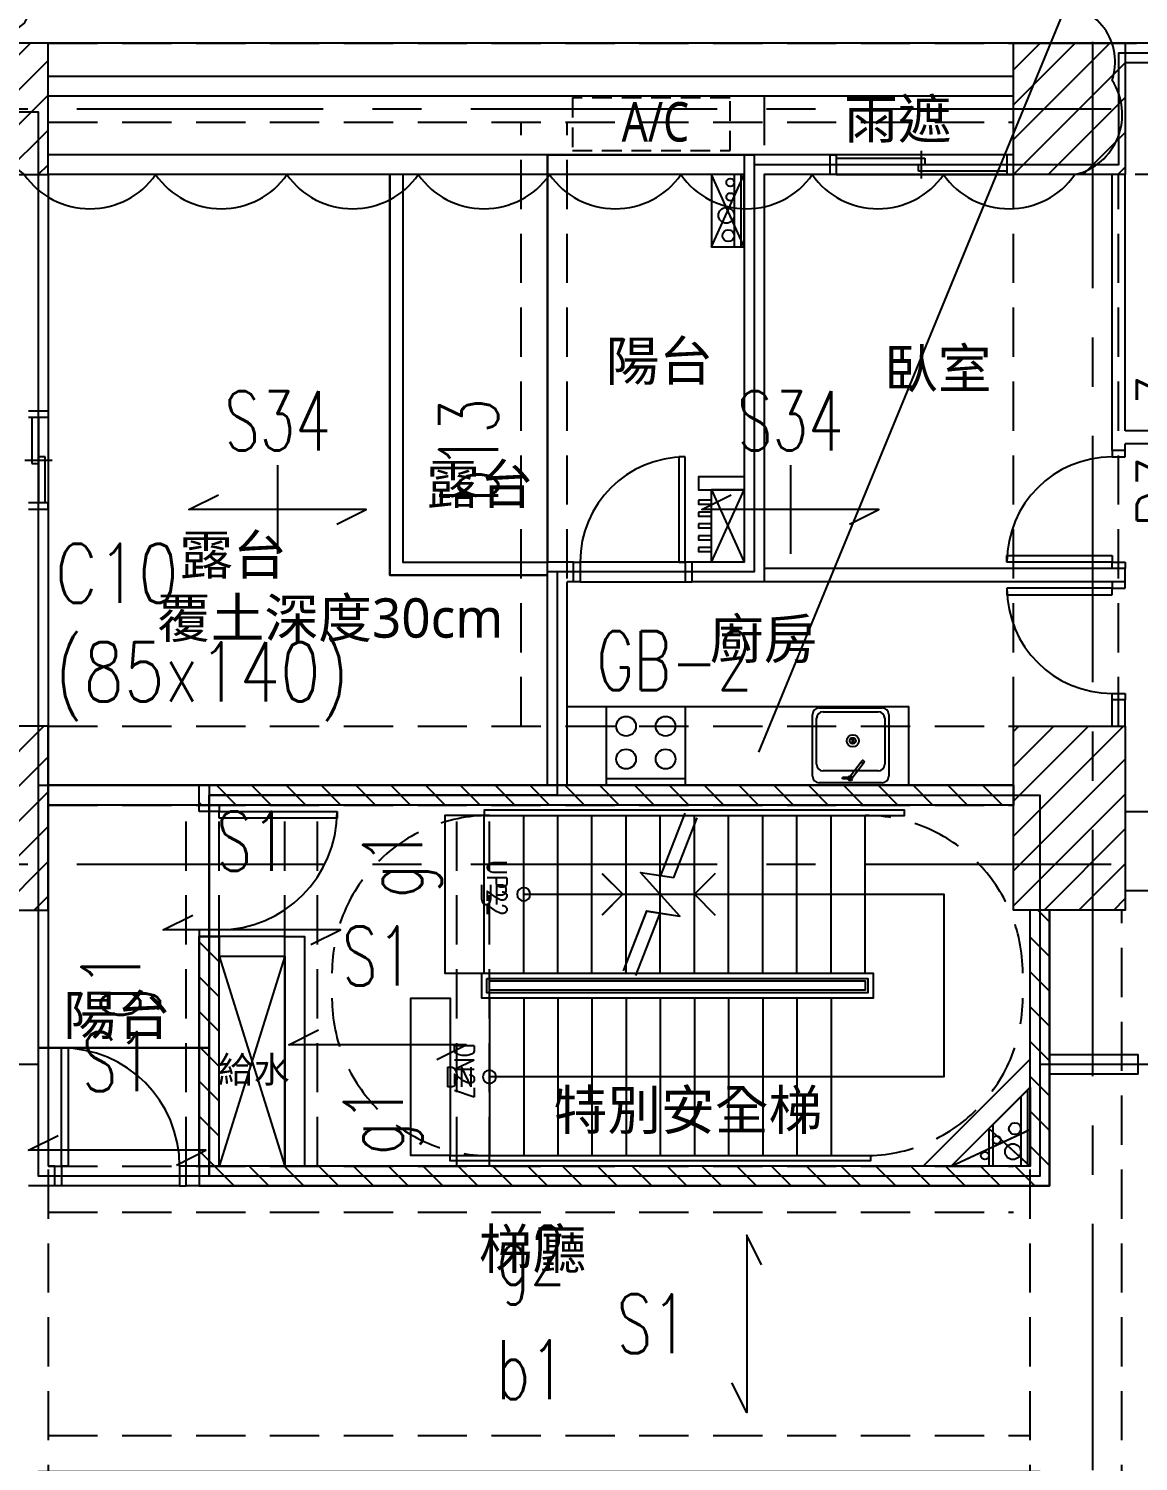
# Model space of a CAD drawing. Header units: millimetres. Extents: x -3377 to 119122, y -22007 to 15479.
# Drawn here: x 41046 to 41891, y 5734 to 6825 of the extents above; entities that cross this region are included whole.
import ezdxf
from ezdxf import colors
from ezdxf.entities.mleader import LeaderData, LeaderLine
from ezdxf.enums import TextEntityAlignment as Align
from ezdxf.math import Vec2, Vec3

# ---------------------------------------------------------------- set-up
doc = ezdxf.new("R2010")
doc.units = ezdxf.units.MM
doc.header["$LTSCALE"] = 150
doc.header["$MEASUREMENT"] = 0
for name, pattern in [('11', [0.15, 0.1, -0.05]), ('CENTER', [2, 1.25, -0.25, 0.25, -0.25]), ('HIDDEN', [0.375, 0.25, -0.125])]:
    doc.linetypes.add(name, pattern=pattern)
doc.layers.get('0').update_dxf_attribs({"plot": 0})
for name, color, linetype, plot in [('AREA', 3, 'Continuous', False), ('S-ARCH', 252, 'Continuous', False), ('S-CLOUD_2022-0304', 4, 'Continuous', False), ('S-CLOUD_20220217(結構依建築圖2022-0216修改)', 4, 'Continuous', False), ('機電', 11, 'Continuous', False)]:
    doc.layers.add(name, color=color, linetype=linetype, plot=plot)
for name, color, linetype in [('ASSLN', 8, 'Continuous'), ('COL', 1, 'Continuous'), ('FIN', 5, 'Continuous'), ('FURN', 4, 'Continuous'), ('OPEN', 4, 'Continuous'), ('OTHER', 4, 'Continuous'), ('S-COL', 7, 'Continuous'), ('S-COLB', 4, 'HIDDEN'), ('S-CONCWALL', 30, 'Continuous'), ('S-GRID', 1, 'CENTER'), ('S-HATCH-COL', 13, 'Continuous'), ('S-HATCH-CONCWALL', 161, 'Continuous'), ('S-OPEN', 13, 'Continuous'), ('S-RCBMB', 3, 'HIDDEN'), ('S-RCBMG', 2, 'HIDDEN'), ('S-SLAB', 5, 'Continuous'), ('S-SLABT', 2, 'Continuous'), ('S-STAIR', 1, 'Continuous'), ('S-TEXTB', 3, 'Continuous'), ('S-TEXTC', 3, 'Continuous'), ('S-TEXTG', 2, 'Continuous'), ('STAIR', 4, 'Continuous'), ('TEXT', 2, 'Continuous'), ('WALL', 2, 'Continuous'), ('WALL2', 3, 'Continuous'), ('WALL3', 4, 'Continuous'), ('機電修改', 1, 'Continuous')]:
    doc.layers.add(name, color=color, linetype=linetype)
doc.styles.add('CHINA', font='romans.shx', dxfattribs={"width": 0.8, "bigfont": 'china.shx'})
doc.styles.add('CS4', font='romans.shx', dxfattribs={"width": 0.7, "height": 45, "bigfont": 'lsp.shx'})
doc.styles.add('HH', font='')
doc.styles.add('LSP', font='SIMPLEX.shx', dxfattribs={"width": 0.8, "bigfont": 'lsp.shx'})
doc.styles.get('HH').set_extended_font_data('Microsoft JhengHei')

# ---------------------------------------------------------------- blocks, each defined once
blk = doc.blocks.new('LINE(2)')
at = {"layer": 'S-GRID'}
for points in [[(-6585.87, -344.9), (-6585.87, -3083.41)], [(-8859.11, -995.91), (-5430.87, -995.91)], [(-8859.11, -1570.91), (-5430.87, -1570.91)]]:
    blk.add_lwpolyline(points, dxfattribs=at)
blk = doc.blocks.new('COL(1F)')
for points in [[(-7380.9, -945.9), (-7510.9, -945.9), (-7510.9, -1045.9), (-7380.9, -1045.9)], [(-6645.9, -945.9), (-6515.9, -945.9), (-6515.9, -1045.9), (-6645.9, -1045.9)], [(-7380.9, -1465.9), (-7465.9, -1465.9), (-7465.9, -1605.9), (-7380.9, -1605.9)], [(-6645.9, -1465.9), (-6560.9, -1465.9), (-6560.9, -1605.9), (-6645.9, -1605.9)]]:
    blk.add_lwpolyline(points, close=True)
blk = doc.blocks.new('COL(2F-16F)')
for points in [[(-7380.9, -945.9), (-7465.9, -945.9), (-7465.9, -1045.9), (-7380.9, -1045.9)], [(-6645.9, -945.9), (-6560.9, -945.9), (-6560.9, -1045.9), (-6645.9, -1045.9)], [(-7380.9, -1465.9), (-7465.9, -1465.9), (-7465.9, -1605.9), (-7380.9, -1605.9)], [(-6645.9, -1465.9), (-6560.9, -1465.9), (-6560.9, -1605.9), (-6645.9, -1605.9)]]:
    blk.add_lwpolyline(points, close=True)
blk = doc.blocks.new('WALL(2F-14F)')
blk.add_lwpolyline([(-7265.9, -1510.9), (-6645.9, -1510.9), (-6645.9, -1525.9), (-7265.9, -1525.9)], close=True)
for points in [[(-6633.4, -1800.9), (-7250.9, -1800.9), (-7250.9, -1625.9), (-7265.9, -1625.9), (-7265.9, -1815.9), (-6618.4, -1815.9), (-6618.4, -1605.9), (-6633.4, -1605.9)], [(-6633.4, -1605.9), (-6633.4, -1800.9)]]:
    blk.add_lwpolyline(points)
blk = doc.blocks.new('_PStStr')
blk.add_circle((0, 0), 0.05)
blk = doc.blocks.new('STAIR(2F-16F)')
for p, q in [((-7018.9, -1653.9, -0.5), (-7018.9, -1533.9, -0.5)), ((-6992.9, -1653.9), (-6992.9, -1533.9)), ((-6966.9, -1653.9), (-6966.9, -1533.9)), ((-6940.9, -1653.9), (-6940.9, -1533.9)), ((-6914.9, -1653.9), (-6914.9, -1533.9)), ((-6896.2, -1532.1), (-6914.7, -1579.6)), ((-6888.9, -1653.9), (-6888.9, -1533.9)), ((-6862.9, -1653.9), (-6862.9, -1533.9)), ((-6836.9, -1653.9), (-6836.9, -1533.9)), ((-6810.9, -1653.9), (-6810.9, -1533.9)), ((-6784.9, -1653.9), (-6784.9, -1533.9)), ((-6758.9, -1653.9), (-6758.9, -1533.9)), ((-6933.6, -1655.7), (-6915.1, -1608.2)), ((-7044.9, -1672.9), (-7044.9, -1792.9)), ((-7018.9, -1672.9, 0.5), (-7018.9, -1792.9, 0.5)), ((-6992.9, -1672.9, 0.5), (-6992.9, -1792.9, 0.5)), ((-6966.9, -1672.9, 0.5), (-6966.9, -1792.9, 0.5)), ((-6940.9, -1672.9, 0.5), (-6940.9, -1792.9, 0.5)), ((-6914.9, -1672.9, 0.5), (-6914.9, -1792.9, 0.5)), ((-6888.9, -1672.9, 0.5), (-6888.9, -1792.9, 0.5)), ((-6862.9, -1672.9, 0.5), (-6862.9, -1792.9, 0.5)), ((-6836.9, -1672.9, 0.5), (-6836.9, -1792.9, 0.5)), ((-6810.9, -1672.9, 0.5), (-6810.9, -1792.9, 0.5)), ((-6784.9, -1672.9, 0.5), (-6784.9, -1792.9, 0.5))]:
    blk.add_line(p, q)
for points, elevation in [([(-7048.9, -1533.9), (-6728.9, -1533.9), (-6728.9, -1529.9), (-7048.9, -1529.9)], -0.5), ([(-7074.9, -1792.9), (-6754.9, -1792.9), (-6754.9, -1796.9), (-7074.9, -1796.9)], 0.5)]:
    blk.add_lwpolyline(points, close=True, dxfattribs=dict(elevation=elevation))
for points in [[(-6942.9, -1652.1), (-6925.2, -1606.7), (-6899.9, -1610.5), (-6929.9, -1577.3), (-6904.5, -1581.2), (-6886.8, -1535.7)], [(-6959.2, -1578), (-6943.3, -1593.9), (-6959.2, -1609.8)], [(-6873, -1578), (-6888.9, -1593.9), (-6873, -1609.8)], [(-7018.9, -1593.9), (-7018.9, -1593.9), (-6698.9, -1593.9), (-6698.9, -1732.9), (-7044.9, -1732.9)], [(-7050.9, -1653.9), (-6752.9, -1653.9), (-6752.9, -1672.9), (-7050.9, -1672.9), (-7050.9, -1653.9), (-7050.9, -1653.9)]]:
    blk.add_lwpolyline(points)
for points in [[(-7046.9, -1657.9), (-6756.9, -1657.9), (-6756.9, -1668.9), (-7046.9, -1668.9)], [(-7044.9, -1659.9), (-6758.9, -1659.9), (-6758.9, -1666.9), (-7044.9, -1666.9)]]:
    blk.add_lwpolyline(points, close=True)
at = {"linetype": 'HIDDEN'}
for centre, start, end in [((-7044.9, -1653.9), 90, 180), ((-6758.9, -1653.9, 0.5), 0, 90), ((-7044.9, -1672.9, 0.5), 180, 270), ((-6758.9, -1672.9, 1.1), 270, 0)]:
    blk.add_arc(centre, 120, start, end, dxfattribs=at)
at = {"extrusion": (0, 0, -1), "xscale": 100.0331502916424, "yscale": 100.0331502916424, "zscale": -1.000331502916421, "rotation": 90}
for p in [(7018.9, -1593.9), (7044.9, -1732.9)]:
    blk.add_blockref('_PStStr', p, dxfattribs=at)
at = {"style": 'CHINA', "width": 0.8}
for s, p in [('UP', (-7053.1, -1601.6, -0.5)), ('DN', (-7079.1, -1740.6))]:
    blk.add_text(s, height=15, dxfattribs=at).set_placement(p)
blk = doc.blocks.new('A$C6D16720C')
at = {"color": 252}
for p, q in [((-820, 1320), (-85, 1320)), ((-820, 1305), (-85, 1305)), ((-690, 650), (-640, 490)), ((-640, 650), (-690, 490)), ((-132.5, 490), (-72.5, 517.9)), ((-72.5, 490), (-103.8, 518.7))]:
    blk.add_line(p, q, dxfattribs=at)
at = {"color": 252, "linetype": 'HIDDEN'}
for p, q in [((-275, 1305), (-275, 1260)), ((-820, 580), (-705, 580))]:
    blk.add_line(p, q, dxfattribs=at)
blk.add_lwpolyline([(-440, 1245), (-440, 950)], dxfattribs=at)
at = {"color": 252}
blk.add_lwpolyline([(-315, 950), (-315, 1005), (-290, 1005), (-290, 950), (-315, 950), (-290, 1005), (-315, 1005), (-290, 950)], dxfattribs=at)
at = {"color": 252, "linetype": 'HIDDEN'}
for centre, start, end in [((-484, 637, 1.1), 90, 180), ((-198, 637, 1.6), 0, 90), ((-484, 618, 1.6), 180, 270), ((-198, 618, 2.1), 270, 0)]:
    blk.add_arc(centre, 120, start, end, dxfattribs=at)
at = {"layer": 'AREA', "color": 252}
blk.add_line((-720, 475), (-815, 475), dxfattribs=at)
blk.add_lwpolyline([(977.5, -7.5), (977.5, 497.5), (607.5, 497.5), (607.5, 707.5), (840, 707.5), (840, 1022.5), (977.5, 1022.5), (977.5, 1337.5), (-5, 1337.5), (-5, 1252.5), (-282.5, 1252.5), (-282.5, 942.5), (-432.5, 942.5), (-432.5, 772.5), (-697.5, 772.5), (-697.5, 771.5), (-697.5, 580), (-827.5, 580), (-827.5, 772.5), (-827.5, 795), (-827.5, 1292.5), (-1147.5, 1292.5)], dxfattribs=at)
for points in [[(-282.5, 942.5), (-440, 942.5), (-440, 1260), (-282.5, 1260)], [(-697.5, 580), (-827.5, 580), (-827.5, 780), (-697.5, 780)], [(-697.5, 772.5), (-65, 772.5), (-65, 482.5), (-697.5, 482.5)], [(-697.5, 772.5), (-65, 772.5), (-65, 482.5), (-697.5, 482.5)], [(-827.5, 580), (-697.5, 580), (-697.5, 482.5), (-827.5, 482.5)], [(-697.5, 482.5), (-827.5, 482.5), (-827.5, 567.5), (-1052.5, 567.5), (-1052.5, 127.5), (-827.5, 127.5), (-827.5, 152.5), (-827.5, 257.5), (-557.5, 257.5), (-342.5, 257.5), (-65, 257.5), (-65, 137.5), (175, 137.5), (175, 567.5), (-65, 567.5), (-65, 482.5)]]:
    blk.add_lwpolyline(points, close=True, dxfattribs=at)
at = {"layer": 'ASSLN', "color": 252}
for points in [[(-325, 997), (-325, 994), (-315, 994), (-315, 997)], [(-325, 988), (-325, 985), (-315, 985), (-315, 988)], [(-325, 979), (-325, 976), (-315, 976), (-315, 979)], [(-325, 970), (-325, 967), (-315, 967), (-315, 970)], [(-325, 961), (-325, 958), (-315, 958), (-315, 961)]]:
    blk.add_lwpolyline(points, close=True, dxfattribs=at)
at = {"layer": 'COL', "color": 252}
for points in [[(-820, 1345), (-905, 1345), (-905, 1245), (-820, 1245)], [(-85, 1345), (0, 1345), (0, 1245), (-85, 1245)], [(-820, 825), (-905, 825), (-905, 685), (-820, 685)], [(-85, 825), (0, 825), (0, 685), (-85, 685)]]:
    blk.add_lwpolyline(points, close=True, dxfattribs=at)
at = {"layer": 'FIN', "color": 252}
for p, q in [((-395, 780), (-395, 840)), ((-395, 840), (-335, 840)), ((-335, 840), (-335, 780)), ((-238, 787), (-238, 834)), ((-235, 796), (-235, 831)), ((-233, 839), (-185, 839)), ((-230, 836), (-188, 836)), ((-183, 831), (-183, 796)), ((-180, 834), (-180, 787)), ((-209, 815.5), (-205.7, 812.2)), ((-205.7, 815.5), (-209, 812.2)), ((-207.4, 816.2), (-207.4, 811.5)), ((-209.5, 787), (-200.3, 798.8)), ((-207.9, 785.8), (-198.7, 797.5)), ((-199.5, 796.6), (-201.1, 797.8)), ((-198.8, 798.3), (-199.6, 798.9)), ((-188, 791), (-230, 791)), ((-215.2, 785), (-215.2, 786)), ((-211.1, 786), (-215.2, 786)), ((-211.2, 787), (-207.9, 783.7)), ((-207.9, 787), (-211.2, 783.7)), ((-335, 785), (-395, 785)), ((-335, 780), (-395, 780)), ((-185, 782), (-233, 782)), ((-211.2, 785), (-215.2, 785))]:
    blk.add_line(p, q, dxfattribs=at)
blk.add_lwpolyline([(-425, 840), (-165, 840), (-165, 780), (-425, 780)], close=True, dxfattribs=at)
for centre, radius in [((-380, 825), 7.5), ((-350, 825), 7.5), ((-207.4, 813.9), 4.63), ((-380, 800), 7.5), ((-350, 800), 7.5), ((-207.4, 813.9), 2.34), ((-209.6, 785.3), 1.7)]:
    blk.add_circle(centre, radius, dxfattribs=at)
for centre, radius, start, end in [((-233, 834), 5, 90, 180), ((-230, 831), 5, 90, 180), ((-188, 831), 5, 360, 90), ((-185, 834), 5, 360, 90), ((-199.9, 798.5), 0.5, 52.041, 142.041), ((-199.1, 797.9), 0.5, 322.041, 52.041), ((-233, 787), 5, 180, 270), ((-230, 796), 5, 180, 270), ((-188, 796), 5, 270, 360), ((-185, 787), 5, 270, 360)]:
    blk.add_arc(centre, radius, start, end, dxfattribs=at)
at = {"layer": 'FURN', "color": 252}
for points in [[(-440, 940), (-560, 940), (-560, 1245)], [(-560, 1245), (-560, 940), (-440, 940)], [(-550, 1245), (-550, 950), (-440, 950)]]:
    blk.add_lwpolyline(points, dxfattribs=at)
at = {"layer": 'OPEN', "color": 252, "linetype": 'Continuous'}
for p, q in [((-225, 1260), (-220, 1260)), ((-220, 1260), (-220, 1245)), ((-90, 1260), (-220, 1260)), ((-220, 1257.5), (-152.5, 1257.5)), ((-155, 1242), (-155, 1263)), ((-152.5, 1257.5), (-152.5, 1252.5)), ((-85, 1260), (-90, 1260)), ((-90, 1260), (-90, 1245)), ((-220, 1245), (-225, 1245)), ((-90, 1252.5), (-220, 1252.5)), ((-220, 1245), (-90, 1245)), ((-157.5, 1247.5), (-157.5, 1252.5)), ((-90, 1247.5), (-157.5, 1247.5)), ((-90, 1245), (-85, 1245)), ((-820, 1060), (-835, 1060)), ((-832.5, 1060), (-832.5, 1025)), ((-827.5, 1060), (-827.5, 995)), ((-820, 1065), (-820, 1060)), ((-820, 1060), (-820, 995)), ((-838, 1027.5), (-817, 1027.5)), ((-822.5, 1030), (-827.5, 1030)), ((-822.5, 995), (-822.5, 1030)), ((-335, 1030), (-340, 1030)), ((-340, 1030), (-340, 950)), ((-335, 950), (-335, 1030)), ((-10, 1035), (-10, 1030)), ((-10, 1030), (0, 1030)), ((0, 1030), (0, 1035)), ((-832.5, 1025), (-827.5, 1025)), ((-820, 995), (-835, 995)), ((-820, 990), (-820, 995)), ((-420, 950), (-415, 950)), ((-415, 950), (-415, 935)), ((-335, 950), (-415, 950)), ((-340, 950), (-335, 950)), ((-330, 950), (-335, 950)), ((-335, 950), (-335, 935)), ((-90, 950), (-90, 955)), ((-90, 955), (-10, 955)), ((-10, 950), (-90, 950)), ((-10, 955), (-10, 950)), ((-10, 945), (-10, 950)), ((-10, 950), (0, 950)), ((0, 950), (0, 945)), ((-415, 935), (-420, 935)), ((-415, 935), (-335, 935)), ((-335, 935), (-330, 935)), ((-10, 930), (-90, 930)), ((-90, 930), (-90, 925)), ((-10, 935), (-10, 930)), ((-10, 930), (0, 930)), ((-10, 925), (-10, 930)), ((0, 930), (0, 935)), ((-90, 925), (-10, 925)), ((-10, 845), (-10, 850)), ((-10, 850), (0, 850)), ((0, 850), (0, 845)), ((-705, 760), (-705, 765)), ((-690, 765), (-690, 760)), ((-690, 760), (-705, 760)), ((-690, 760), (-600, 760)), ((-690, 755), (-690, 760)), ((-600, 755), (-690, 755)), ((-600, 760), (-600, 755)), ((-690, 670), (-705, 670)), ((-705, 670), (-705, 665)), ((-690, 665), (-690, 670)), ((-810, 490), (-810, 580)), ((-810, 580), (-805, 580)), ((-805, 580), (-805, 490)), ((-815, 490), (-810, 490)), ((-810, 490), (-810, 475)), ((-805, 490), (-810, 490)), ((-715, 490), (-720, 490)), ((-720, 490), (-720, 475)), ((-810, 475), (-815, 475)), ((-720, 475), (-715, 475))]:
    blk.add_line(p, q, dxfattribs=at)
for centre, radius, start, end in [((-335, 950), 80, 90, 180), ((-10, 950), 80, 90, 180), ((-10, 930), 80, 180, 270), ((-690, 760), 90, 270, 0), ((-810, 490), 90, 0, 90)]:
    blk.add_arc(centre, radius, start, end, dxfattribs=at)
at = {"layer": 'OTHER', "color": 252}
for p, q in [((-335.3, 758.8, 1.1), (-353.8, 711.3, 1.1)), ((-372.7, 635.2, 1.1), (-354.2, 682.7, 1.1))]:
    blk.add_line(p, q, dxfattribs=at)
blk.add_lwpolyline([(-382, 638.8), (-364.3, 684.3), (-339, 680.4), (-369, 713.6), (-343.7, 709.8), (-326, 755.2)], dxfattribs=at)
at = {"layer": 'STAIR', "color": 252}
for p, q in [((-458, 637, 0.5), (-458, 757, 0.5)), ((-432, 637, 1.1), (-432, 757, 1.1)), ((-406, 637, 1.1), (-406, 757, 1.1)), ((-380, 637, 1.1), (-380, 757, 1.1)), ((-354, 637, 1.1), (-354, 757, 1.1)), ((-328, 637, 1.1), (-328, 757, 1.1)), ((-302, 637, 1.1), (-302, 757, 1.1)), ((-276, 637, 1.1), (-276, 757, 1.1)), ((-250, 637, 1.1), (-250, 757, 1.1)), ((-224, 637, 1.1), (-224, 757, 1.1)), ((-198, 637, 1.1), (-198, 757, 1.1)), ((-484, 618, 1.1), (-484, 498, 1.1)), ((-458, 618, 1.6), (-458, 498, 1.6)), ((-432, 618, 1.6), (-432, 498, 1.6)), ((-406, 618, 1.6), (-406, 498, 1.6)), ((-380, 618, 1.6), (-380, 498, 1.6)), ((-354, 618, 1.6), (-354, 498, 1.6)), ((-328, 618, 1.6), (-328, 498, 1.6)), ((-302, 618, 1.6), (-302, 498, 1.6)), ((-276, 618, 1.6), (-276, 498, 1.6)), ((-250, 618, 1.6), (-250, 498, 1.6)), ((-224, 618, 1.6), (-224, 498, 1.6))]:
    blk.add_line(p, q, dxfattribs=at)
at = {"layer": 'STAIR', "color": 252, "lineweight": -2}
for points in [[(-488, 757), (-518, 757), (-518, 637), (-488, 637)], [(-514, 498), (-544, 498), (-544, 618), (-514, 618)]]:
    blk.add_lwpolyline(points, close=True, dxfattribs=at)
at = {"layer": 'STAIR', "color": 252}
for points, elevation in [([(-488, 757), (-168, 757), (-168, 761), (-488, 761)], 0.5), ([(-486, 633), (-196, 633), (-196, 622), (-486, 622)], 1.1), ([(-484, 631), (-198, 631), (-198, 624), (-484, 624)], 1.1), ([(-514, 498), (-194, 498), (-194, 494), (-514, 494)], 1.6)]:
    blk.add_lwpolyline(points, close=True, dxfattribs=dict(at, elevation=elevation))
at = {"layer": 'STAIR', "color": 252, "elevation": 1.1}
for points in [[(-398.4, 712.9), (-382.4, 697), (-398.4, 681.1)], [(-312.1, 712.9), (-328, 697), (-312.1, 681.1)], [(-458, 697), (-458, 697), (-138, 697), (-138, 558), (-484, 558)], [(-490, 637), (-192, 637), (-192, 618), (-490, 618), (-490, 637), (-490, 637)]]:
    blk.add_lwpolyline(points, dxfattribs=at)
at = {"layer": 'TEXT', "color": 252, "extrusion": (0, 0, -1)}
for centre in [(-458, 697, 1.1), (-484, 558, 1.1)]:
    blk.add_ellipse(centre, major_axis=(-3.54, 3.54), ratio=1, start_param=0.785398, end_param=7.068583, dxfattribs=at)
at = {"layer": 'WALL', "color": 252}
for p, q in [((970, 1345), (0, 1345)), ((970, 1330), (0, 1330)), ((-225, 1260), (-225, 1245)), ((-85, 1245), (-85, 1260)), ((-820, 1065), (-835, 1065)), ((-820, 990), (-835, 990)), ((-440, 780), (-440, 950)), ((-420, 950), (-440, 950)), ((-420, 935), (-420, 950)), ((-290, 950), (-330, 950)), ((-330, 950), (-330, 935)), ((-425, 780), (-425, 935)), ((-420, 935), (-425, 935)), ((-275, 935), (-330, 935)), ((-85, 780), (-705, 780)), ((-705, 765), (-705, 780)), ((-705, 765), (-690, 765)), ((-85, 765), (-690, 765)), ((-690, 765), (-690, 765)), ((-72.5, 685), (-72.5, 490)), ((-57.5, 685), (-57.5, 475)), ((-705, 490), (-705, 665)), ((-705, 665), (-690, 665)), ((-690, 490), (-690, 665)), ((-153.7, 490), (-72.5, 571.2)), ((-57.5, 575), (10, 575)), ((10, 560), (10, 575)), ((10, 560), (-57.5, 560)), ((-132.5, 490), (-72.5, 550)), ((-815, 490), (-820, 490)), ((-815, 475), (-815, 490)), ((-72.5, 490), (-715, 490)), ((-715, 475), (-715, 490)), ((-695, 490), (-680, 490)), ((-815, 475), (-835, 475)), ((-57.5, 475), (-715, 475))]:
    blk.add_line(p, q, dxfattribs=at)
for points in [[(-85, 1260), (-290, 1260), (-290, 950)], [(-820, 1245), (-820, 490)], [(-85, 1245), (-275, 1245), (-275, 935)], [(-640, 490), (-640, 665), (-625, 665), (-625, 490)]]:
    blk.add_lwpolyline(points, dxfattribs=at)
blk.add_lwpolyline([(-640, 665), (-690, 665), (-690, 650), (-640, 650)], close=True, dxfattribs=at)
at = {"layer": 'WALL2', "color": 252}
for p, q in [((-10, 1035), (-10, 1245)), ((0, 1050), (0, 1245)), ((155, 1050), (0, 1050)), ((155, 1040), (0, 1040)), ((0, 1035), (0, 1040)), ((0, 1035), (-10, 1035)), ((-10, 945), (-275, 945)), ((0, 945), (-10, 945)), ((0, 935), (0, 945)), ((-10, 935), (-275, 935)), ((0, 935), (-10, 935)), ((-10, 825), (-10, 845)), ((0, 845), (-10, 845)), ((0, 825), (0, 845))]:
    blk.add_line(p, q, dxfattribs=at)
blk.add_lwpolyline([(-290, 1015), (-325, 1015), (-325, 1005), (-290, 1005)], dxfattribs=at)
at = {"layer": 'WALL3', "color": 252}
for p, q in [((-440, 1260), (-820, 1260)), ((-290, 1245), (-820, 1245)), ((-705, 780), (-820, 780)), ((-705, 765), (-820, 765))]:
    blk.add_line(p, q, dxfattribs=at)
blk.add_lwpolyline([(-290, 1260), (-440, 1260), (-440, 950)], dxfattribs=at)
at = {"layer": '機電', "color": 252}
for p, q in [((-297.7, 1245), (-297.7, 1190)), ((-292.7, 1245), (-292.7, 1190)), ((-74.5, 548.3), (-74.5, 490)), ((-79.5, 543.3), (-79.5, 490)), ((-103.8, 518.7), (-103.8, 490)), ((-100.8, 521.7), (-100.8, 490))]:
    blk.add_line(p, q, dxfattribs=at)
at = {"layer": '機電', "color": 252, "linetype": '11'}
blk.add_lwpolyline([(-300.9, 1263.4), (-300.9, 1303.4), (-420.9, 1303.4), (-420.9, 1263.4)], close=True, dxfattribs=at)
at = {"layer": '機電', "color": 252}
for centre, radius in [((-300.7, 1239), 3), ((-300.7, 1228), 3), ((-303.7, 1214), 6), ((-302.2, 1198.5), 4.5), ((-97.8, 510.1), 3), ((-84, 518.5), 4.5), ((-85.5, 501), 6), ((-106.8, 498), 3)]:
    blk.add_circle(centre, radius, dxfattribs=at)
at = {"layer": '機電修改', "color": 252}
for p, q in [((-290, 1190), (-315, 1245)), ((-315, 1190), (-290, 1245))]:
    blk.add_line(p, q, dxfattribs=at)
blk.add_lwpolyline([(-290, 1190), (-290, 1245), (-315, 1245), (-315, 1190), (-290, 1190)], dxfattribs=at)
at = {"layer": 'TEXT', "color": 252, "style": 'HH'}
for s, p in [('雨遮', (-173.1, 1272.4)), ('陽台', (-354.7, 1088.2)), ('臥室', (-142.7, 1082.4)), ('露台', (-491.3, 994.3)), ('露台', (-679.3, 940.5)), ('覆土深度30cm', (-605.4, 892.4)), ('廚房', (-275.3, 876.5)), ('陽台', (-767.7, 590.1)), ('特別安全梯', (-332.9, 517.8)), ('梯廳', (-451.2, 412))]:
    blk.add_text(s, height=30, dxfattribs=at).set_placement(p, align=Align.CENTER)
at = {"layer": 'TEXT', "color": 252, "style": 'CHINA', "width": 0.8}
for s, p in [('UP22', (-485.8, 723)), ('DN27', (-510.6, 583.6))]:
    blk.add_text(s, height=15, rotation=270, dxfattribs=at).set_placement(p)
at = {"layer": 'TEXT', "color": 252, "style": 'HH'}
blk.add_text('給水', height=20, dxfattribs=at).set_placement((-690.8, 553.5))
at = {"layer": '機電', "color": 252, "style": 'HH', "width": 0.8}
blk.add_text('A/C', height=30, dxfattribs=at).set_placement((-383.4, 1270.2))
blk = doc.blocks.new('2022-0217')
blk.add_blockref('A$C6D16720C', (29770.3, -2290.9))
blk = doc.blocks.new('_None')

msp = doc.modelspace()

# ---------------------------------------------------------------- hatches: boundary and pattern name
at = {"layer": 'S-HATCH-COL'}
h = msp.add_hatch(dxfattribs=at)
h.set_pattern_fill('ANSI31', color=256, scale=150, style=0)
h.paths.add_polyline_path([(42850.73, 6239.23), (42960.73, 6239.23), (42960.73, 6139.23), (42850.73, 6139.23)])
h.paths.add_polyline_path([(42850.73, 5499.23), (42960.73, 5499.23), (42960.73, 5399.23), (42850.73, 5399.23)])
h.paths.add_polyline_path([(42850.73, 4924.23), (42960.73, 4924.23), (42960.73, 4824.23), (42850.73, 4824.23)])
h.paths.add_polyline_path([(41745.73, 4924.23), (41855.73, 4924.23), (41855.73, 4824.23), (41745.73, 4824.23)])
h.paths.add_polyline_path([(41090.73, 4924.23), (40980.73, 4924.23), (40980.73, 4824.23), (41090.73, 4824.23)])
h.paths.add_polyline_path([(40075.73, 6814.23), (40185.73, 6814.23), (40185.73, 6714.23), (40075.73, 6714.23)])
h.paths.add_polyline_path([(40075.73, 6249.23), (40185.73, 6249.23), (40185.73, 6149.23), (40075.73, 6149.23)])
h.paths.add_polyline_path([(40075.73, 5514.23), (40185.73, 5514.23), (40185.73, 5414.23), (40075.73, 5414.23)])
h.paths.add_polyline_path([(40075.73, 4924.23), (40185.73, 4924.23), (40185.73, 4824.23), (40075.73, 4824.23)])
h.paths.add_polyline_path([(41060.73, 6814.23), (40975.73, 6814.23), (40975.73, 6714.23), (41060.73, 6714.23)])
h.paths.add_polyline_path([(41795.73, 5469.23), (41880.73, 5469.23), (41880.73, 5329.23), (41795.73, 5329.23)])
h.paths.add_polyline_path([(41795.73, 6294.23), (41880.73, 6294.23), (41880.73, 6154.23), (41795.73, 6154.23)])
h.paths.add_polyline_path([(41060.73, 6294.23), (40975.73, 6294.23), (40975.73, 6154.23), (41060.73, 6154.23)])
h.paths.add_polyline_path([(40975.73, 5469.23), (41060.73, 5469.23), (41060.73, 5329.23), (40975.73, 5329.23)])
h.paths.add_polyline_path([(41795.73, 6814.23), (41880.73, 6814.23), (41880.73, 6714.23), (41795.73, 6714.23)])
h.paths.add_polyline_path([(42850.73, 6814.23), (42960.73, 6814.23), (42960.73, 6714.23), (42850.73, 6714.23)])
at = {"layer": 'S-HATCH-CONCWALL'}
h = msp.add_hatch(dxfattribs=at)
h.set_pattern_fill('ANSI31', color=256, scale=150, angle=90, style=0)
h.paths.add_polyline_path([(41045.73, 5329.23), (41060.73, 5329.23), (41060.73, 4924.23), (41045.73, 4924.23)])
h.paths.add_polyline_path([(41090.73, 4884.23), (41315.73, 4884.23), (41315.73, 5274.23), (41330.73, 5274.23), (41330.73, 4869.23), (41090.73, 4869.23)])
h.paths.add_polyline_path([(41060.73, 5374.23), (41330.73, 5374.23), (41330.73, 5446.73), (41315.73, 5446.73), (41315.73, 5389.23), (41060.73, 5389.23)])
h.paths.add_polyline_path([(41060.73, 5469.23), (41060.73, 5614.23), (41315.73, 5614.23), (41315.73, 5556.73), (41330.73, 5556.73), (41330.73, 5629.23), (41045.73, 5629.23), (41045.73, 5469.23)])
h.paths.add_polyline_path([(41810.73, 5469.23), (41810.73, 5614.23), (41540.73, 5614.23), (41540.73, 5549.23), (41555.73, 5549.23), (41555.73, 5599.23), (41795.73, 5599.23), (41795.73, 5469.23)])
edge = h.paths.add_edge_path()
edge.add_line((41795.73, 5389.23), (41555.73, 5389.23))
edge.add_line((41555.73, 5389.23), (41555.73, 5439.23))
edge.add_line((41555.73, 5439.23), (41540.73, 5439.23))
edge.add_line((41540.73, 5439.23), (41540.73, 5374.23))
edge.add_line((41540.73, 5374.23), (41795.73, 5374.23))
edge.add_line((41795.73, 5374.23), (41795.73, 5389.23))
h.paths.add_polyline_path([(41175.73, 6249.23), (41795.73, 6249.23), (41795.73, 6234.23), (41175.73, 6234.23)])
edge = h.paths.add_edge_path(flags=16)
edge.add_line((41808.23, 6154.23), (41808.23, 5959.23))
edge = h.paths.add_edge_path()
edge.add_line((41808.23, 5959.23), (41190.73, 5959.23))
edge.add_line((41190.73, 5959.23), (41190.73, 6134.23))
edge.add_line((41190.73, 6134.23), (41175.73, 6134.23))
edge.add_line((41175.73, 6134.23), (41175.73, 5944.23))
edge.add_line((41175.73, 5944.23), (41823.23, 5944.23))
edge.add_line((41823.23, 5944.23), (41823.23, 6154.23))
edge.add_line((41823.23, 6154.23), (41808.23, 6154.23))

# ---------------------------------------------------------------- linework, layer by layer
at = {"layer": 'S-CLOUD_2022-0304'}
msp.add_lwpolyline([(41042.43, 6714.23, 0.5205671), (41142.43, 6714.23, 0.5205671), (41242.43, 6714.23, 0.5205671), (41342.43, 6714.23, 0.5205671), (41442.43, 6714.23, 0.5205671), (41542.43, 6714.23, 0.5205671), (41642.43, 6714.23, 0.5205671), (41742.43, 6714.23, 0.5205671), (41842.43, 6714.23, 0.5205671), (41870.73, 6785.93, 0.5205671), (41828.45, 6843.65, 0.5205671), (41728.45, 6843.65, 0.5205671), (41628.45, 6843.65, 0.5205671), (41528.45, 6843.65, 0.5205671), (41428.45, 6843.65, 0.5205671), (41328.45, 6843.65, 0.5205671), (41228.45, 6843.65, 0.5205671), (41128.45, 6843.65, 0.5205671), (41042.43, 6829.67, 0.5205671)], format="xyb", close=True, dxfattribs=at)
at = {"layer": 'S-OPEN'}
for p, q in [((41190.73, 6119.23), (41240.73, 5959.23)), ((41240.73, 6119.23), (41190.73, 5959.23))]:
    msp.add_line(p, q, dxfattribs=at)
for points in [[(41748.23, 5959.23), (41808.23, 5987.16)], [(41776.95, 5987.95), (41808.23, 5959.23)]]:
    msp.add_lwpolyline(points, dxfattribs=at)
at = {"layer": 'S-RCBMB'}
for p, q in [((41420.73, 6294.23), (41420.73, 6754.23)), ((41455.73, 6294.23), (41455.73, 6754.23)), ((41165.73, 5959.23), (41165.73, 6234.23)), ((41190.73, 5959.23), (41190.73, 6234.23)), ((41240.73, 5959.23), (41240.73, 6234.23)), ((41265.73, 5959.23), (41265.73, 6234.23)), ((41371.73, 5959.23), (41371.73, 6234.23)), ((41396.73, 5959.23), (41396.73, 6234.23)), ((41060.73, 5959.23), (41795.73, 5959.23)), ((41060.73, 5924.23), (41795.73, 5924.23)), ((41060.73, 5754.23), (41808.23, 5754.23))]:
    msp.add_line(p, q, dxfattribs=at)
at = {"layer": 'S-RCBMG'}
for p, q in [((41060.73, 6814.23), (41795.73, 6814.23)), ((41060.73, 6754.23), (41795.73, 6754.23)), ((41060.73, 6294.23), (41060.73, 6714.23)), ((41795.73, 6294.23), (41795.73, 6714.23)), ((41875.73, 6294.23), (41875.73, 6714.23)), ((41060.73, 6294.23), (41795.73, 6294.23)), ((41060.73, 6234.23), (41795.73, 6234.23)), ((41880.73, 6229.23), (42850.73, 6229.23)), ((41880.73, 6169.23), (42850.73, 6169.23)), ((41060.73, 5469.23), (41060.73, 6154.23)), ((41808.23, 5469.23), (41808.23, 6154.23)), ((41878.23, 5469.23), (41878.23, 6154.23))]:
    msp.add_line(p, q, dxfattribs=at)
at = {"layer": 'S-SLAB'}
for points in [[(40995.73, 4816.73), (42100.73, 4816.73), (42100.73, 4673.73), (42410.73, 4673.73), (42410.73, 4824.23), (42960.73, 4824.23), (42960.73, 4924.23), (42945.73, 4924.23), (42945.73, 5399.23), (42960.73, 5399.23), (42960.73, 5499.23), (42945.73, 5499.23), (42945.73, 6139.23), (42960.73, 6139.23), (42960.73, 6239.23), (42945.73, 6239.23), (42945.73, 6714.23), (42960.73, 6714.23), (42960.73, 6814.23), (41795.73, 6814.23), (41060.73, 6814.23), (40990.73, 6814.23)], [(41748.23, 5959.23), (41808.23, 6019.23), (41808.23, 5959.23), (41748.23, 5959.23)]]:
    msp.add_lwpolyline(points, dxfattribs=at)
msp.add_lwpolyline([(41190.73, 6119.23), (41240.73, 6119.23), (41240.73, 5959.23), (41190.73, 5959.23)], close=True, dxfattribs=at)
at = {"layer": 'S-SLABT', "color": 1}
for p, q in [((41235.28, 6492.98), (41235.28, 6425.48)), ((41625.73, 6492.98), (41625.73, 6425.48))]:
    msp.add_line(p, q, dxfattribs=at)
for points in [[(41280.28, 6447.98), (41302.78, 6459.23), (41167.78, 6459.23), (41190.28, 6470.48)], [(41670.73, 6447.98), (41693.23, 6459.23), (41558.23, 6459.23), (41580.73, 6470.48)], [(41260.73, 6127.98), (41283.23, 6139.23), (41148.23, 6139.23), (41170.73, 6150.48)], [(41356.44, 6040.48), (41378.94, 6051.73), (41243.94, 6051.73), (41266.44, 6062.98)], [(41158.23, 5960.06), (41180.73, 5971.31), (41045.73, 5971.31), (41068.23, 5982.56)], [(41603.81, 5884.23), (41592.56, 5906.73), (41592.56, 5771.73), (41581.31, 5794.23)]]:
    msp.add_lwpolyline(points, dxfattribs=at)

# ---------------------------------------------------------------- block references
at = {"layer": 'S-ARCH'}
msp.add_blockref('2022-0217', (12110.4, 7760.14), dxfattribs=at)
at = {"layer": 'S-COL'}
msp.add_blockref('COL(2F-16F)', (48441.6, 7760.14), dxfattribs=at)
at = {"layer": 'S-COLB'}
msp.add_blockref('COL(1F)', (48441.6, 7760.14), dxfattribs=at)
at = {"layer": 'S-CONCWALL'}
msp.add_blockref('WALL(2F-14F)', (48441.6, 7760.14), dxfattribs=at)
at = {"layer": 'S-GRID'}
msp.add_blockref('LINE(2)', (48441.6, 7760.14), dxfattribs=at)
at = {"layer": 'S-STAIR'}
msp.add_blockref('STAIR(2F-16F)', (48441.6, 7760.14), dxfattribs=at)

# ---------------------------------------------------------------- texts
at = {"layer": 'S-SLABT', "color": 2, "style": 'CS4', "width": 0.7}
for s, p in [('S34', (41235.28, 6504.23)), ('S34', (41625.73, 6504.23)), ('S1', (41215.73, 6184.23)), ('S1', (41311.44, 6096.73)), ('S1', (41113.23, 6016.31))]:
    msp.add_text(s, height=45, dxfattribs=at).set_placement(p, align=Align.CENTER)
msp.add_text('S1', height=45, dxfattribs=at).set_placement((41547.56, 5816.73), align=Align.RIGHT)
at = {"layer": 'S-TEXTB', "style": 'CS4', "width": 0.7}
for s, p in [('b13', (41380.73, 6504.23, 0.54)), ('g1', (41330.32, 6189.7, -0.54)), ('g1', (41115.73, 6096.73)), ('g1', (41315.73, 5993.85))]:
    msp.add_text(s, height=45, rotation=90, dxfattribs=at).set_placement(p, align=Align.MIDDLE)
for s, p in [('g2', (41428.21, 5883.91)), ('b1', (41428.23, 5804.23))]:
    msp.add_text(s, height=45, dxfattribs=at).set_placement(p, align=Align.MIDDLE)
at = {"layer": 'S-TEXTC', "style": 'CS4', "width": 0.8}
for s, p in [('C10', (41065.82, 6388.14)), ('(85x140)', (41065.82, 6313.14))]:
    msp.add_text(s, height=45, dxfattribs=at).set_placement(p)
at = {"layer": 'S-TEXTG', "style": 'CS4', "width": 0.7}
msp.add_text('GB-2', height=45, dxfattribs=at).set_placement((41478.23, 6344.23, 0), align=Align.MIDDLE_LEFT)
at = {"layer": 'S-TEXTG', "insert": (41945.73, 6504.23), "char_height": 45, "attachment_point": 5, "rotation": 90, "line_spacing_factor": 0.7, "style": 'CS4'}
msp.add_mtext('{\\W0.7;B3-3\\P(80x60)}', dxfattribs=at)

# ---------------------------------------------------------------- leaders
at = {"layer": 'S-CLOUD_20220217(結構依建築圖2022-0216修改)'}
ml = msp.add_multileader_mtext('Standard', dxfattribs=at)
ml.set_content('樓梯牆修正範圍', color=256, style='LSP')
ml.set_leader_properties(color=256)
ml.set_arrow_properties(name='NONE')
ml.build(insert=Vec2(0, 0))
ml.multileader.update_dxf_attribs({"text_left_attachment_type": 2, "text_right_attachment_type": 2, "dogleg_length": 3, "arrow_head_size": 30, "scale": 15})
ctx = ml.context
ctx.base_point, ctx.scale, ctx.char_height, ctx.arrow_head_size, ctx.landing_gap_size, ctx.plane_origin = Vec3(42003.19, 7140.52), 15, 45, 30, 30, Vec3(41601.63, 6274.38)
ctx.left_attachment, ctx.right_attachment = 2, 2
notes = []
notes.append((ctx, [(0, (1, 1, 0), (41958.19, 7140.52), (1, 0), 45, [(0, [(41601.63, 6274.38)], 0, [])])]))
ctx.mtext.insert, ctx.mtext.flow_direction = Vec3(42033.19, 7169.5), 5
for ctx, leaders in notes:
    for number, flags, end, landing, length, lines in leaders:
        leader = LeaderData()
        leader.index, (leader.has_last_leader_line, leader.has_dogleg_vector, leader.attachment_direction) = number, flags
        leader.last_leader_point, leader.dogleg_vector, leader.dogleg_length = Vec3(end), Vec3(landing), length
        for number, points, colour, breaks in lines:
            line = LeaderLine()
            line.index, line.vertices, line.color, line.breaks = number, Vec3.list(points), colors.encode_raw_color(colour), breaks
            leader.lines.append(line)
        ctx.leaders.append(leader)

doc.saveas('drawing.dxf')
